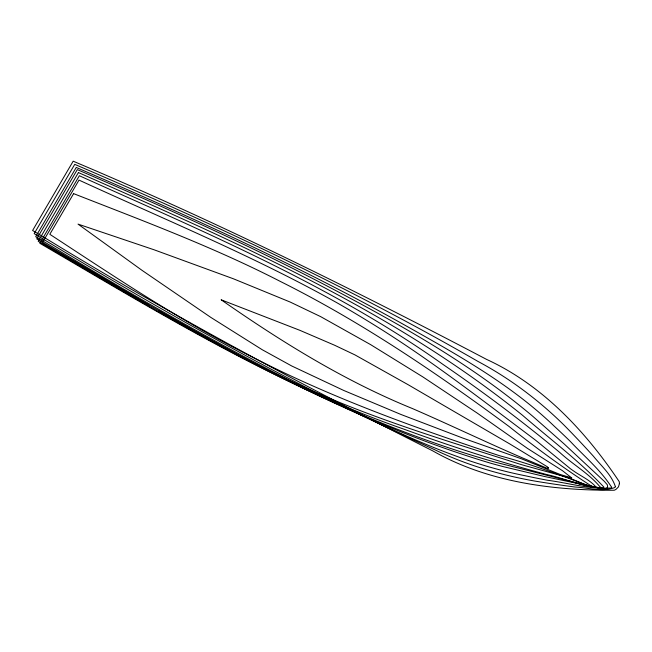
<?xml version="1.0" encoding="UTF-8"?>
<svg xmlns="http://www.w3.org/2000/svg" width="652" height="652" viewBox="0 0 652 652"><rect width="100%" height="100%" fill="white"/><g stroke="black" fill="none" stroke-linecap="round" stroke-linejoin="round"><path stroke-width="0.98" d="M548.495 467.965L548.218 468.16A3.35 3.162 -26.1 0 0 547.346 466.791L509.856 443.988L408.128 384.704L354.973 354.908L334.59 345.234L299.798 330.295L221.134 299.79C281.419 341.795 344.142 380.76 412.39 408.535C449.204 424.517 485.406 441.885 522.244 457.818L546.841 468.144A3.374 3.187 -26.1 0 0 548.177 468.071L548.487 467.965M158.819 310.931C202.177 335.641 245.519 360.548 290.939 381.322A1092.679 1031.268 -26.1 0 0 323.425 395.691C387.337 423.107 454.02 443.075 520.157 464.257A451.616 426.237 -26.1 0 0 531.453 467.419L565.7 476.848A96.895 91.451 -26.1 0 1 568.927 477.981C577.916 481.07 586.645 486.465 596.148 487.248C590.19 480.027 580.777 476.139 573.189 470.687A96.895 91.451 -26.1 0 1 570.443 468.747L543.572 446.726A451.616 426.237 -26.1 0 0 534.656 439.497C479.937 398.445 425.87 356.269 367.296 320.735A1092.679 1031.268 -26.1 0 0 336.921 302.756C253.775 256.236 165.486 219.846 79.014 180.099L42.054 243.229C186.073 326.016 329.782 415.137 490.084 463.042A576.425 544.029 -26.1 0 0 503.809 466.767L544.803 476.555L600.345 488.299L605.023 488.829L607.64 487.566L607.362 484.827L604.38 481.404L563.98 443.792L533.157 416.628A576.425 544.029 -26.1 0 0 522.439 407.769C465.87 361.844 402.202 325.788 338.005 291.754C253.18 246.758 165.404 207.695 77.311 169.618L36.756 238.901L149.528 305.609M611.657 487.305L611.592 487.94C590.419 489.66 568.756 483.01 547.647 480.279A788.879 744.551 -26.1 0 1 524.876 475.675C460.646 463.018 401.355 434.093 342.593 406.335C236.872 356.228 135.803 297.076 35.705 236.7L76.251 167.434C188.526 215.893 300.23 266.212 406.848 326.293C458.478 355.332 510.915 384.68 553.988 425.952A788.887 744.551 -26.1 0 1 570.361 441.477C584.355 456.424 600.622 469.986 611.657 487.305M619.384 483.702L618.495 486.857L616.132 489.253A7.262 6.854 -26.1 0 1 614.184 490.239C552.244 490.54 487.68 482.105 432.952 450.98C300.336 384.126 169.21 314.125 42.576 236.415L32.6 230.498L73.171 161.191C214.019 220.702 351.257 288.282 486.563 359.391C542.293 384.957 585.708 431.469 619.221 481.632A7.262 6.854 -26.1 0 1 619.384 483.702M600.321 487.215L599.873 487.989C581.812 486.498 564.632 478.372 546.881 474.591C498.976 461.787 451.73 446.644 405.161 429.603C275.503 384.533 157.8 312.178 39.837 243.286L79.373 175.738C203.889 231.786 331.314 285.177 443.221 364.582C483.376 392.137 522.382 421.347 559.815 452.504C572.815 464.517 589.123 473.556 600.321 487.215M615.317 486.4L615.081 487.427C602.75 492.358 588.308 487.655 575.333 487.052C561.885 485.316 548.462 483.344 535.088 481.119C500.239 474.974 465.952 464.9 434.069 449.424C295.992 386.823 163.652 312.284 34.181 233.636L74.736 164.353C212.307 223.294 348.298 286.709 478.079 361.485C509.75 378.364 538.674 400.075 564.184 425.275C574.159 435.357 583.866 445.691 593.393 456.204C601.136 465.781 611.315 474.493 615.317 486.4M78.427 172.568L38.207 241.273C178.428 324.484 320.336 409.578 477.46 456.962A894.715 844.43 -26.1 0 0 495.17 462.154L581.641 484.102L598.797 487.631L603.45 487.916L603.915 487.125C579.172 460.858 549.88 438.943 522.578 415.324A894.715 844.43 -26.1 0 0 508.397 404.11C378.983 303.702 227.23 238.355 78.427 172.568M73.611 193.628L49.813 234.288C114.426 276.529 178.697 319.814 247.711 354.68C328.249 396.612 413.873 427.606 499.994 455.846C531.323 464.167 561.665 475.552 591.853 487.036L592.138 486.547C563.418 467.973 535.757 447.737 508.943 426.408C436.343 372.838 361.355 321.876 280.49 281.517C213.783 247.206 143.35 220.963 73.611 193.628M571.714 477.924L560.255 474.501L521.421 458.796L462.578 437.989L400.956 414.476L343.783 390.475L291.737 365.984L262.226 349.725L210.792 317.385L142.079 270.376L78.028 224.109L154.125 249.797L233.392 278.779L290.14 302.031L320.629 316.619L370.621 344.631L422.92 376.954L477.166 413.058L527.492 448.421L562.48 470.695L571.714 477.924"/></g></svg>
